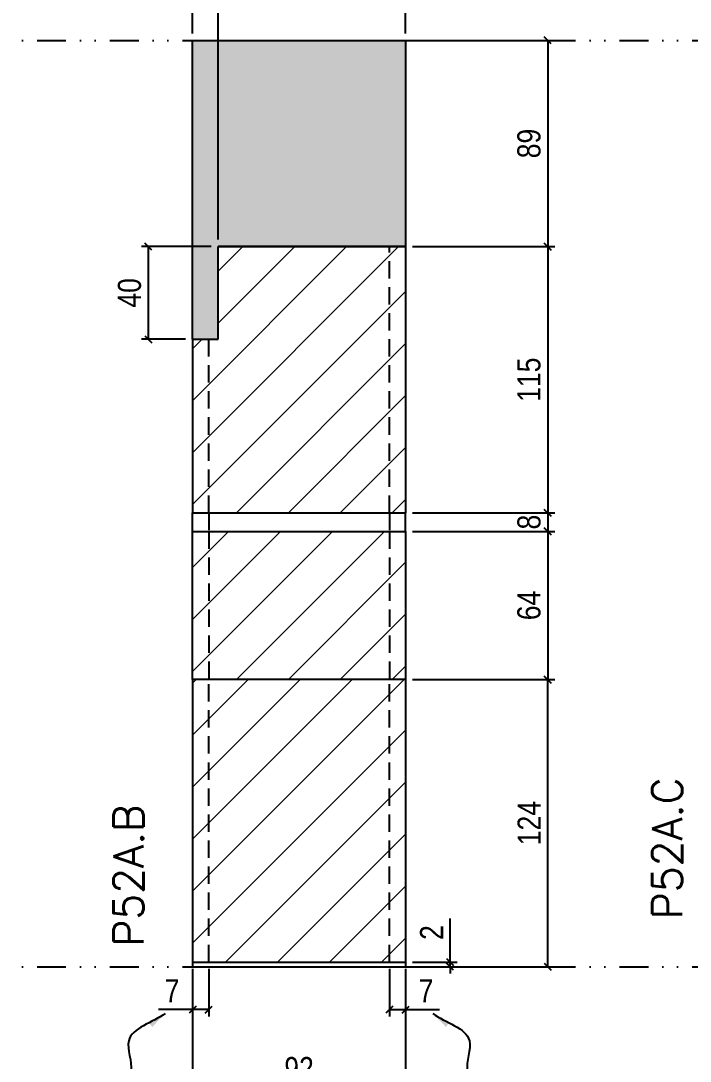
# Model space of a CAD drawing. Extents: x 28748 to 35002, y 14885 to 43501.
# Drawn here: x 31169.8 to 31459, y 33612.6 to 34061.9 of the extents above; entities that cross this region are included whole.
import ezdxf

# ---------------------------------------------------------------- set-up
doc = ezdxf.new("R2010")
doc.units = 0
doc.linetypes.add('DIVIDE2', pattern=[0.625, 0.25, -0.125, 0, -0.125, 0, -0.125])
doc.linetypes.add('HIDDEN', pattern=[0.375, 0.25, -0.125])
for name, color, linetype in [('COTA', 241, 'Continuous'), ('Nível', 160, 'Continuous'), ('Painéis', 200, 'Continuous'), ('Romaneio', 10, 'Continuous'), ('Sarrafo de Pressão', 42, 'HIDDEN')]:
    doc.layers.add(name, color=color, linetype=linetype)
doc.layers.add('Hachura', color=251, linetype='Continuous', lineweight=9)
doc.layers.add('Texto Seção', color=7, linetype='Continuous', lineweight=15)
doc.styles.add('COTA TECNICA', font='techl___.ttf', dxfattribs={"height": 10})
doc.styles.add('COTA TECNICA-50', font='techl___.ttf', dxfattribs={"height": 10})
doc.styles.add('REGUA-120', font='ROMANS.shx', dxfattribs={"height": 15})
doc.styles.get("Standard").update_dxf_attribs({"font": 'arial.ttf'})
doc.dimstyles.new('COTA PAINEL-50', dxfattribs={"dimtxt": 10, "dimasz": 3, "dimexe": 3, "dimexo": 3, "dimgap": 3, "dimtad": 1, "dimdec": 1, "dimzin": 12, "dimdsep": 46, "dimtxsty": 'COTA TECNICA-50', "dimblk1": 'OBLIQUE', "dimblk2": 'OBLIQUE', "dimsah": 1, "dimcen": 0.9, "dimclrd": 4, "dimclre": 4, "dimclrt": 240, "dimadec": 1, "dimazin": 3, "dimtfac": 1, "dimtdec": 1, "dimtmove": 0, "dimatfit": 3, "dimfxl": 1, "dimtolj": 1, "dimtzin": 12, "dimarcsym": 0})
doc.dimstyles.new('PAINEL', dxfattribs={"dimtxt": 10, "dimasz": 3, "dimexe": 3, "dimexo": 3, "dimgap": 3, "dimtad": 1, "dimdec": 1, "dimzin": 12, "dimdsep": 46, "dimtxsty": 'COTA TECNICA', "dimblk1": 'OBLIQUE', "dimblk2": 'OBLIQUE', "dimsah": 1, "dimcen": 0.9, "dimclrd": 4, "dimclre": 4, "dimclrt": 240, "dimadec": 1, "dimazin": 3, "dimtfac": 1, "dimtdec": 1, "dimtmove": 0, "dimatfit": 3, "dimfxl": 1, "dimtolj": 1, "dimtzin": 12, "dimarcsym": 0})
doc.dimstyles.get("Standard").update_dxf_attribs({"dimtxt": 0.18, "dimasz": 0.18, "dimexe": 0.18, "dimexo": 0.0625, "dimgap": 0.09, "dimtad": 0, "dimtih": 1, "dimtoh": 1, "dimdec": 4, "dimzin": 0, "dimdsep": 46, "dimtxsty": 'Standard', "dimcen": 0.09, "dimadec": 0, "dimazin": 0, "dimtfac": 1, "dimtdec": 4, "dimtofl": 0, "dimtmove": 0, "dimatfit": 3, "dimfxl": 1, "dimtolj": 1, "dimtzin": 0, "dimarcsym": 0})

# ---------------------------------------------------------------- blocks, each defined once
blk = doc.blocks.new('_Oblique')
at = {"color": 0, "linetype": 'ByBlock', "lineweight": -2}
blk.add_line((-0.5, -0.5), (0.5, 0.5), dxfattribs=at)
blk = doc.blocks.new('*D1324')
at = {"layer": 'COTA', "color": 4, "lineweight": -2, "transparency": 16777216}
for p, q in [((31244.04, 33652.43), (31244.04, 33598.25)), ((31336.04, 33652.43), (31336.04, 33598.25)), ((31244.04, 33601.25), (31336.04, 33601.25))]:
    blk.add_line(p, q, dxfattribs=at)
at = {"layer": 'Defpoints', "color": 0, "transparency": 16777216}
for p in [(31244.04, 33655.43), (31336.04, 33655.43), (31336.04, 33601.25)]:
    blk.add_point(p, dxfattribs=at)
at = {"layer": 'COTA', "color": 4, "lineweight": -2, "transparency": 16777216, "xscale": 3, "yscale": 3, "zscale": 3, "rotation": 180}
blk.add_blockref('_Oblique', (31244.04, 33601.25), dxfattribs=at)
at = {"layer": 'COTA', "color": 4, "lineweight": -2, "transparency": 16777216, "xscale": 3, "yscale": 3, "zscale": 3}
blk.add_blockref('_Oblique', (31336.04, 33601.25), dxfattribs=at)
at = {"layer": 'COTA', "color": 240, "transparency": 16777216, "insert": (31290.04, 33609.34), "char_height": 10, "attachment_point": 5, "style": 'COTA TECNICA'}
blk.add_mtext('\\A1;92', dxfattribs=at)
blk = doc.blocks.new('*D1325')
at = {"layer": 'COTA', "color": 4, "lineweight": -2, "transparency": 16777216}
for p, q in [((31329.04, 33652.43), (31329.04, 33631.92)), ((31336.04, 33650.43), (31336.04, 33631.92)), ((31329.04, 33634.92), (31336.04, 33634.92)), ((31336.04, 33634.92), (31350.77, 33634.92))]:
    blk.add_line(p, q, dxfattribs=at)
at = {"layer": 'Defpoints', "color": 0, "transparency": 16777216}
for p in [(31329.04, 33655.43), (31336.04, 33653.43), (31336.04, 33634.92)]:
    blk.add_point(p, dxfattribs=at)
at = {"layer": 'COTA', "color": 4, "lineweight": -2, "transparency": 16777216, "xscale": 3, "yscale": 3, "zscale": 3, "rotation": 180}
blk.add_blockref('_Oblique', (31329.04, 33634.92), dxfattribs=at)
at = {"layer": 'COTA', "color": 4, "lineweight": -2, "transparency": 16777216, "xscale": 3, "yscale": 3, "zscale": 3}
blk.add_blockref('_Oblique', (31336.04, 33634.92), dxfattribs=at)
at = {"layer": 'COTA', "color": 240, "transparency": 16777216, "insert": (31344.91, 33642.99), "char_height": 10, "attachment_point": 5, "style": 'COTA TECNICA-50'}
blk.add_mtext('\\A1;7', dxfattribs=at)
blk = doc.blocks.new('*D1326')
at = {"layer": 'COTA', "color": 4, "lineweight": -2, "transparency": 16777216}
for p, q in [((31244.04, 33650.43), (31244.04, 33631.92)), ((31251.04, 33652.43), (31251.04, 33631.92)), ((31244.04, 33634.92), (31229.31, 33634.92)), ((31251.04, 33634.92), (31244.04, 33634.92))]:
    blk.add_line(p, q, dxfattribs=at)
at = {"layer": 'Defpoints', "color": 0, "transparency": 16777216}
for p in [(31244.04, 33653.43), (31251.04, 33655.43), (31244.04, 33634.92)]:
    blk.add_point(p, dxfattribs=at)
at = {"layer": 'COTA', "color": 4, "lineweight": -2, "transparency": 16777216, "xscale": 3, "yscale": 3, "zscale": 3, "rotation": 180}
blk.add_blockref('_Oblique', (31244.04, 33634.92), dxfattribs=at)
at = {"layer": 'COTA', "color": 4, "lineweight": -2, "transparency": 16777216, "xscale": 3, "yscale": 3, "zscale": 3}
blk.add_blockref('_Oblique', (31251.04, 33634.92), dxfattribs=at)
at = {"layer": 'COTA', "color": 240, "transparency": 16777216, "insert": (31235.18, 33642.99), "char_height": 10, "attachment_point": 5, "style": 'COTA TECNICA-50'}
blk.add_mtext('\\A1;7', dxfattribs=at)
blk = doc.blocks.new('*D1327')
at = {"layer": 'Defpoints', "color": 0, "linetype": 'ByBlock', "transparency": 16777216}
for p in [(31336.04, 33777.43), (31397.5, 33777.43), (31336.04, 33653.43)]:
    blk.add_point(p, dxfattribs=at)
at = {"layer": 'Romaneio', "color": 4, "linetype": 'ByBlock', "lineweight": -2, "transparency": 16777216}
for p, q in [((31339.04, 33777.43), (31400.5, 33777.43)), ((31397.5, 33653.43), (31397.5, 33777.43)), ((31339.04, 33653.43), (31400.5, 33653.43))]:
    blk.add_line(p, q, dxfattribs=at)
at = {"layer": 'Romaneio', "color": 4, "linetype": 'ByBlock', "lineweight": -2, "transparency": 16777216, "xscale": 3, "yscale": 3, "zscale": 3}
for p, rotation in [((31397.5, 33777.43), 90), ((31397.5, 33653.43), 270)]:
    blk.add_blockref('_Oblique', p, dxfattribs=dict(at, rotation=rotation))
at = {"layer": 'Romaneio', "color": 240, "linetype": 'ByBlock', "transparency": 16777216, "insert": (31389.43, 33715.43), "char_height": 10, "attachment_point": 5, "rotation": 90, "style": 'COTA TECNICA'}
blk.add_mtext('\\A1;124', dxfattribs=at)
blk = doc.blocks.new('*D1247')
at = {"layer": 'COTA', "color": 4, "lineweight": -2, "transparency": 16777216}
for p, q in [((31355.3, 33655.43), (31355.3, 33674.23)), ((31339.04, 33655.43), (31358.3, 33655.43)), ((31339.04, 33653.43), (31358.3, 33653.43)), ((31355.3, 33653.43), (31355.3, 33655.43)), ((31355.3, 33653.43), (31355.3, 33650.43))]:
    blk.add_line(p, q, dxfattribs=at)
at = {"layer": 'Defpoints', "color": 0, "transparency": 16777216}
for p in [(31336.04, 33655.43), (31336.04, 33653.43), (31355.3, 33653.43)]:
    blk.add_point(p, dxfattribs=at)
at = {"layer": 'COTA', "color": 4, "lineweight": -2, "transparency": 16777216, "xscale": 3, "yscale": 3, "zscale": 3}
for p, rotation in [((31355.3, 33655.43), 270), ((31355.3, 33653.43), 90)]:
    blk.add_blockref('_Oblique', p, dxfattribs=dict(at, rotation=rotation))
at = {"layer": 'COTA', "color": 240, "transparency": 16777216, "insert": (31347.3, 33668.17), "char_height": 10, "attachment_point": 5, "rotation": 90, "style": 'COTA TECNICA-50'}
blk.add_mtext('\\A1;2', dxfattribs=at)
blk = doc.blocks.new('*D1993')
at = {"layer": 'COTA', "color": 4, "linetype": 'ByBlock', "lineweight": -2, "transparency": 16777216}
for p, q in [((31339.04, 33964.43), (31400.5, 33964.43)), ((31397.5, 33964.43), (31397.5, 33849.43)), ((31339.04, 33849.43), (31400.5, 33849.43))]:
    blk.add_line(p, q, dxfattribs=at)
at = {"layer": 'Defpoints', "color": 0, "linetype": 'ByBlock', "transparency": 16777216}
for p in [(31336.04, 33964.43), (31336.04, 33849.43), (31397.5, 33849.43)]:
    blk.add_point(p, dxfattribs=at)
at = {"layer": 'COTA', "color": 4, "linetype": 'ByBlock', "lineweight": -2, "transparency": 16777216, "xscale": 3, "yscale": 3, "zscale": 3}
for p, rotation in [((31397.5, 33964.43), 90), ((31397.5, 33849.43), 270)]:
    blk.add_blockref('_Oblique', p, dxfattribs=dict(at, rotation=rotation))
at = {"layer": 'COTA', "color": 240, "linetype": 'ByBlock', "transparency": 16777216, "insert": (31389.39, 33906.93), "char_height": 10, "attachment_point": 5, "rotation": 90, "style": 'COTA TECNICA'}
blk.add_mtext('\\A1;115', dxfattribs=at)
blk = doc.blocks.new('*D1248')
at = {"layer": 'COTA', "color": 4, "linetype": 'ByBlock', "lineweight": -2, "transparency": 16777216}
for p, q in [((31339.04, 34053.43), (31400.5, 34053.43)), ((31397.5, 34053.43), (31397.5, 33964.43)), ((31339.04, 33964.43), (31400.5, 33964.43))]:
    blk.add_line(p, q, dxfattribs=at)
at = {"layer": 'Defpoints', "color": 0, "linetype": 'ByBlock', "transparency": 16777216}
for p in [(31336.04, 34053.43), (31336.04, 33964.43), (31397.5, 33964.43)]:
    blk.add_point(p, dxfattribs=at)
at = {"layer": 'COTA', "color": 4, "linetype": 'ByBlock', "lineweight": -2, "transparency": 16777216, "xscale": 3, "yscale": 3, "zscale": 3}
for p, rotation in [((31397.5, 34053.43), 90), ((31397.5, 33964.43), 270)]:
    blk.add_blockref('_Oblique', p, dxfattribs=dict(at, rotation=rotation))
at = {"layer": 'COTA', "color": 240, "linetype": 'ByBlock', "transparency": 16777216, "insert": (31389.4, 34008.93), "char_height": 10, "attachment_point": 5, "rotation": 90, "style": 'COTA TECNICA'}
blk.add_mtext('\\A1;89', dxfattribs=at)
blk = doc.blocks.new('*D2152')
at = {"layer": 'COTA', "color": 4, "lineweight": -2, "transparency": 16777216}
for p, q in [((31252.04, 33964.43), (31221.91, 33964.43)), ((31224.91, 33964.43), (31224.91, 33924.42)), ((31241.04, 33924.42), (31221.91, 33924.42))]:
    blk.add_line(p, q, dxfattribs=at)
at = {"layer": 'Defpoints', "color": 0, "transparency": 16777216}
for p in [(31255.04, 33964.43), (31224.91, 33924.42), (31244.04, 33924.42)]:
    blk.add_point(p, dxfattribs=at)
at = {"layer": 'COTA', "color": 4, "lineweight": -2, "transparency": 16777216, "xscale": 3, "yscale": 3, "zscale": 3}
for p, rotation in [((31224.91, 33964.43), 90), ((31224.91, 33924.42), 270)]:
    blk.add_blockref('_Oblique', p, dxfattribs=dict(at, rotation=rotation))
at = {"layer": 'COTA', "color": 240, "transparency": 16777216, "insert": (31216.81, 33944.42), "char_height": 10, "attachment_point": 5, "rotation": 90, "style": 'COTA TECNICA'}
blk.add_mtext('\\A1;40', dxfattribs=at)
blk = doc.blocks.new('*D2255')
at = {"layer": 'COTA', "color": 4, "lineweight": -2, "transparency": 16777216}
for p, q in [((31255.04, 33967.43), (31255.04, 34082.69)), ((31336.04, 34056.43), (31336.04, 34082.69)), ((31255.04, 34079.69), (31336.04, 34079.69))]:
    blk.add_line(p, q, dxfattribs=at)
at = {"layer": 'Defpoints', "color": 0, "transparency": 16777216}
for p in [(31336.04, 34079.69), (31336.04, 34053.43), (31255.04, 33964.43)]:
    blk.add_point(p, dxfattribs=at)
at = {"layer": 'COTA', "color": 4, "lineweight": -2, "transparency": 16777216, "xscale": 3, "yscale": 3, "zscale": 3, "rotation": 180}
blk.add_blockref('_Oblique', (31255.04, 34079.69), dxfattribs=at)
at = {"layer": 'COTA', "color": 4, "lineweight": -2, "transparency": 16777216, "xscale": 3, "yscale": 3, "zscale": 3}
blk.add_blockref('_Oblique', (31336.04, 34079.69), dxfattribs=at)
at = {"layer": 'COTA', "color": 240, "transparency": 16777216, "insert": (31295.54, 34087.79), "char_height": 10, "attachment_point": 5, "style": 'COTA TECNICA'}
blk.add_mtext('\\A1;81', dxfattribs=at)
blk = doc.blocks.new('*D2256')
at = {"layer": 'COTA', "color": 4, "lineweight": -2, "transparency": 16777216}
for p, q in [((31244.04, 34056.43), (31244.04, 34082.69)), ((31255.04, 34035.23), (31255.04, 34082.69)), ((31244.04, 34079.69), (31229.95, 34079.69)), ((31255.04, 34079.69), (31244.04, 34079.69))]:
    blk.add_line(p, q, dxfattribs=at)
at = {"layer": 'Defpoints', "color": 0, "transparency": 16777216}
for p in [(31255.04, 34079.69), (31244.04, 34053.43), (31255.04, 34032.23)]:
    blk.add_point(p, dxfattribs=at)
at = {"layer": 'COTA', "color": 4, "lineweight": -2, "transparency": 16777216, "xscale": 3, "yscale": 3, "zscale": 3, "rotation": 180}
blk.add_blockref('_Oblique', (31244.04, 34079.69), dxfattribs=at)
at = {"layer": 'COTA', "color": 4, "lineweight": -2, "transparency": 16777216, "xscale": 3, "yscale": 3, "zscale": 3}
blk.add_blockref('_Oblique', (31255.04, 34079.69), dxfattribs=at)
at = {"layer": 'COTA', "color": 240, "transparency": 16777216, "insert": (31235.5, 34087.75), "char_height": 10, "attachment_point": 5, "style": 'COTA TECNICA'}
blk.add_mtext('\\A1;11', dxfattribs=at)
blk = doc.blocks.new('*D2431')
at = {"layer": 'COTA', "color": 4, "lineweight": -2, "transparency": 16777216}
for p, q in [((31339.04, 33841.43), (31400.5, 33841.43)), ((31397.5, 33841.43), (31397.5, 33777.43)), ((31339.04, 33777.43), (31400.5, 33777.43))]:
    blk.add_line(p, q, dxfattribs=at)
at = {"layer": 'Defpoints', "color": 0, "transparency": 16777216}
for p in [(31336.04, 33841.43), (31336.04, 33777.43), (31397.5, 33777.43)]:
    blk.add_point(p, dxfattribs=at)
at = {"layer": 'COTA', "color": 4, "lineweight": -2, "transparency": 16777216, "xscale": 3, "yscale": 3, "zscale": 3}
for p, rotation in [((31397.5, 33841.43), 90), ((31397.5, 33777.43), 270)]:
    blk.add_blockref('_Oblique', p, dxfattribs=dict(at, rotation=rotation))
at = {"layer": 'COTA', "color": 240, "transparency": 16777216, "insert": (31389.4, 33809.43), "char_height": 10, "attachment_point": 5, "rotation": 90, "style": 'COTA TECNICA'}
blk.add_mtext('\\A1;64', dxfattribs=at)
blk = doc.blocks.new('*D2601')
at = {"layer": 'COTA', "color": 4, "lineweight": -2, "transparency": 16777216}
for p, q in [((31339.04, 33849.43), (31400.5, 33849.43)), ((31397.5, 33849.43), (31397.5, 33841.43)), ((31339.04, 33841.43), (31400.5, 33841.43))]:
    blk.add_line(p, q, dxfattribs=at)
at = {"layer": 'Defpoints', "color": 0, "transparency": 16777216}
for p in [(31336.04, 33849.43), (31336.04, 33841.43), (31397.5, 33841.43)]:
    blk.add_point(p, dxfattribs=at)
at = {"layer": 'COTA', "color": 4, "lineweight": -2, "transparency": 16777216, "xscale": 3, "yscale": 3, "zscale": 3}
for p, rotation in [((31397.5, 33849.43), 90), ((31397.5, 33841.43), 270)]:
    blk.add_blockref('_Oblique', p, dxfattribs=dict(at, rotation=rotation))
at = {"layer": 'COTA', "color": 240, "transparency": 16777216, "insert": (31389.41, 33845.43), "char_height": 10, "attachment_point": 5, "rotation": 90, "style": 'COTA TECNICA'}
blk.add_mtext('\\A1;8', dxfattribs=at)

msp = doc.modelspace()

# ---------------------------------------------------------------- hatches: boundary and pattern name
at = {"layer": 'COTA', "linetype": 'ByBlock'}
h = msp.add_hatch(dxfattribs=at)
h.set_pattern_fill('AR-CONC', color=256, scale=0.03)
h.set_pattern_definition([(50, (0, 66), (5.46554007, -0.47817257), [0.5715, -6.2865]), (355, (0, 66), (-1.05730264, 5.73170536), [0.4572, -5.0292175]), (100.451445, (0.4555, 65.96), (4.4082374, 5.25353256), [0.48570026, -5.34270734]), (46.1842, (0, 67.524), (8.1323712, -1.2612698), [0.85725, -9.42975]), (96.635558, (0.678, 67.419), (7.122124, 7.4227837), [0.7285507, -8.0140682]), (351.184151, (0, 67.524), (7.122124, 7.4227837), [0.685799, -7.543792]), (21, (0.762, 67.143), (4.54843174, -3.06795595), [0.5715, -6.2865]), (326, (0.762, 67.143), (1.85406085, 5.525639), [0.4572, -5.0292]), (71.451445, (1.141, 66.8873), (6.4024926, 2.45768307), [0.48570026, -5.3426981]), (37.5, (0, 66), (0.0926581, 2.53665117), [0, -4.96824, 0, -5.1054, 0, -5.04825]), (7.5, (0, 66), (2.00458988, 3.00541724), [0, -2.91084, 0, -4.85394, 0, -1.92405]), (327.5, (-1.6993, 66), (4.067717855, -0.17186232), [0, -1.905, 0, -5.9436, 0, -7.8867]), (317.5, (-2.4613, 66), (4.44387544, 0.76279473), [0, -2.4765, 0, -3.94716, 0, -5.6007])])
h.paths.add_polyline_path([(31255.04, 33964.43), (31336.04, 33964.43), (31336.04, 34053.43), (31244.04, 34053.43), (31244.04, 33924.42), (31255.04, 33924.42)])
at = {"layer": 'Hachura', "linetype": 'ByBlock'}
h = msp.add_hatch(dxfattribs=at)
h.set_pattern_fill('ANSI31', color=256, scale=5)
h.set_pattern_definition([(45, (0, 72), (-11.22532, 11.22532), [])])
h.paths.add_polyline_path([(31255.04, 33924.42), (31244.04, 33924.42), (31244.04, 33849.43), (31336.04, 33849.43), (31336.04, 33964.43), (31255.04, 33964.43)])
at = {"layer": 'Hachura'}
h = msp.add_hatch(dxfattribs=at)
h.set_pattern_fill('ANSI31', color=256, scale=5)
h.paths.add_polyline_path([(31336.04, 33841.43), (31244.04, 33841.43), (31244.04, 33777.43), (31336.04, 33777.43)])
at = {"layer": 'Hachura', "linetype": 'ByBlock'}
h = msp.add_hatch(dxfattribs=at)
h.set_pattern_fill('ANSI31', color=256, scale=5)
h.set_pattern_definition([(45, (24200.809, 45905.486), (-11.22532, 11.22532), [])])
h.paths.add_polyline_path([(31336.04, 33777.43), (31244.04, 33777.43), (31244.04, 33655.43), (31336.04, 33655.43)])

# ---------------------------------------------------------------- linework, layer by layer
at = {"layer": 'COTA', "linetype": 'ByBlock'}
for p, q in [((31244.04, 33924.42), (31244.04, 34053.43)), ((31244.04, 34053.43), (31336.04, 34053.43)), ((31336.04, 34053.43), (31336.04, 33964.43))]:
    msp.add_line(p, q, dxfattribs=at)
at = {"layer": 'Nível', "color": 4, "linetype": 'DIVIDE2', "ltscale": 50}
for p, q in [((30768, 34053.43), (31778.34, 34053.43)), ((30768, 33653.43), (31778.34, 33653.43))]:
    msp.add_line(p, q, dxfattribs=at)
at = {"layer": 'Painéis'}
for p, q in [((31244.04, 33964.43), (31244.04, 33964.43)), ((31255.04, 33964.43), (31336.04, 33964.43)), ((31336.04, 33964.43), (31255.04, 33964.43)), ((31255.04, 33924.42), (31255.04, 33964.43)), ((31336.04, 33964.43), (31336.04, 33964.43)), ((31244.04, 33924.42), (31255.04, 33924.42)), ((31244.04, 33849.43), (31336.04, 33849.43)), ((31244.04, 33841.43), (31244.04, 33849.43)), ((31336.04, 33841.43), (31336.04, 33849.43))]:
    msp.add_line(p, q, dxfattribs=at)
at = {"layer": 'Painéis', "linetype": 'ByBlock'}
for p, q in [((31255.04, 33964.43), (31336.04, 33964.43)), ((31336.04, 33964.43), (31336.04, 33849.43)), ((31244.04, 33924.42), (31244.04, 33849.43)), ((31244.04, 33849.43), (31336.04, 33849.43)), ((31244.04, 33849.43), (31336.04, 33849.43)), ((31244.04, 33777.43), (31244.04, 33653.43)), ((31336.04, 33777.43), (31336.04, 33653.43)), ((31244.04, 33655.43), (31336.04, 33655.43)), ((31244.04, 33653.43), (31336.04, 33653.43))]:
    msp.add_line(p, q, dxfattribs=at)
at = {"layer": 'Painéis'}
msp.add_lwpolyline([(31244.04, 33841.43), (31336.04, 33841.43), (31336.04, 33777.43), (31244.04, 33777.43)], close=True, dxfattribs=at)
at = {"layer": 'Sarrafo de Pressão', "ltscale": 30}
for p, q in [((31251.04, 33964.43), (31251.04, 33964.43)), ((31329.04, 33849.43), (31329.04, 33964.43)), ((31329.04, 33964.43), (31329.04, 33964.43)), ((31251.04, 33849.43), (31251.04, 33924.42)), ((31251.04, 33849.43), (31251.04, 33841.43)), ((31329.04, 33849.43), (31329.04, 33841.43)), ((31251.04, 33841.43), (31251.04, 33777.43)), ((31329.04, 33841.43), (31329.04, 33777.43)), ((31251.04, 33655.43), (31251.04, 33777.43)), ((31329.04, 33655.43), (31329.04, 33777.43))]:
    msp.add_line(p, q, dxfattribs=at)

# ---------------------------------------------------------------- texts
at = {"layer": 'Texto Seção', "style": 'REGUA-120'}
msp.add_text('P52A.B', height=13, rotation=90, dxfattribs=at).set_placement((31222.82, 33662.06))
at = {"layer": 'Texto Seção', "insert": (31455.61, 33673.89), "char_height": 13, "width": 285.3299, "attachment_point": 7, "rotation": 90, "style": 'REGUA-120'}
msp.add_mtext('P52A.C', dxfattribs=at)

# ---------------------------------------------------------------- dimensions: what is measured, and where the dimension line sits
at = {"layer": 'COTA'}
dim = msp.add_linear_dim(base=(31255.04, 34079.69), p1=(31244.04, 34053.43), p2=(31255.04, 34032.23), dimstyle='PAINEL', dxfattribs=at)
dim.commit()
dim.dimension.update_dxf_attribs({"geometry": '*D2256', "text_midpoint": (31235.5, 34079.69), "dimtype": 160})
for base, p1, p2, dimstyle, picture, middle in [((31336.04, 34079.69), (31255.04, 33964.43), (31336.04, 34053.43), 'PAINEL', '*D2255', (31295.54, 34087.79)), ((31336.04, 33634.92), (31329.04, 33655.43), (31336.04, 33653.43), 'COTA PAINEL-50', '*D1325', (31344.91, 33642.99))]:
    dim = msp.add_linear_dim(base=base, p1=p1, p2=p2, dimstyle=dimstyle, dxfattribs=at)
    dim.commit()
    dim.dimension.update_dxf_attribs({"geometry": picture, "text_midpoint": middle})
at = {"layer": 'COTA', "linetype": 'ByBlock'}
dim = msp.add_linear_dim(base=(31397.5, 33964.43), p1=(31336.04, 34053.43), p2=(31336.04, 33964.43), angle=90, dimstyle='PAINEL', dxfattribs=at)
dim.commit()
dim.dimension.update_dxf_attribs({"geometry": '*D1248', "text_midpoint": (31397.5, 34008.93), "dimtype": 160})
at = {"layer": 'COTA'}
for base, p1, p2, angle, dimstyle, picture, middle in [((31224.91, 33924.42), (31255.04, 33964.43), (31244.04, 33924.42), 90, 'PAINEL', '*D2152', (31216.81, 33944.42)), ((31397.5, 33777.43), (31336.04, 33841.43), (31336.04, 33777.43), 90, 'PAINEL', '*D2431', (31389.4, 33809.43)), ((31244.04, 33634.92), (31251.04, 33655.43), (31244.04, 33653.43), 180, 'COTA PAINEL-50', '*D1326', (31235.18, 33642.99))]:
    dim = msp.add_linear_dim(base=base, p1=p1, p2=p2, angle=angle, dimstyle=dimstyle, dxfattribs=at)
    dim.commit()
    dim.dimension.update_dxf_attribs({"geometry": picture, "text_midpoint": middle})
at = {"layer": 'COTA', "linetype": 'ByBlock'}
dim = msp.add_linear_dim(base=(31397.5, 33849.43), p1=(31336.04, 33964.43), p2=(31336.04, 33849.43), angle=90, dimstyle='PAINEL', dxfattribs=at)
dim.commit()
dim.dimension.update_dxf_attribs({"geometry": '*D1993', "text_midpoint": (31389.39, 33906.93)})
at = {"layer": 'COTA'}
for base, p1, p2, dimstyle, picture, middle in [((31397.5, 33841.43), (31336.04, 33849.43), (31336.04, 33841.43), 'PAINEL', '*D2601', (31397.5, 33845.43)), ((31355.3, 33653.43), (31336.04, 33655.43), (31336.04, 33653.43), 'COTA PAINEL-50', '*D1247', (31355.3, 33668.17))]:
    dim = msp.add_linear_dim(base=base, p1=p1, p2=p2, angle=90, dimstyle=dimstyle, dxfattribs=at)
    dim.commit()
    dim.dimension.update_dxf_attribs({"geometry": picture, "text_midpoint": middle, "dimtype": 160})
dim = msp.add_linear_dim(base=(31336.04, 33601.25), p1=(31244.04, 33655.43), p2=(31336.04, 33655.43), dimstyle='PAINEL', override={"dimarcsym": 2}, dxfattribs=at)
dim.commit()
dim.dimension.update_dxf_attribs({"geometry": '*D1324', "text_midpoint": (31290.04, 33609.34)})
at = {"layer": 'Romaneio', "linetype": 'ByBlock'}
dim = msp.add_aligned_dim(p1=(31336.04, 33653.43), p2=(31336.04, 33777.43), distance=-61.46, dimstyle='PAINEL', dxfattribs=at)
dim.commit()
dim.dimension.update_dxf_attribs({"geometry": '*D1327', "text_midpoint": (31389.43, 33715.43)})

# ---------------------------------------------------------------- leaders
at = {"layer": 'COTA', "path_type": 1}
for points in [[(31232.21, 33633.25), (31216.43, 33621.41), (31217.35, 33608.4), (31211.8, 33598.62)], [(31347.87, 33633.25), (31363.65, 33621.41), (31362.73, 33608.4), (31368.28, 33598.62)]]:
    msp.add_leader(points, dimstyle='Standard', override={"dimasz": 8}, dxfattribs=at)

doc.saveas('drawing.dxf')
